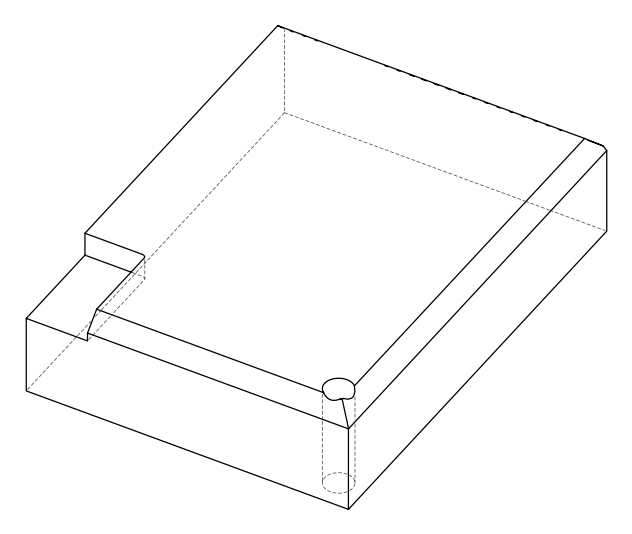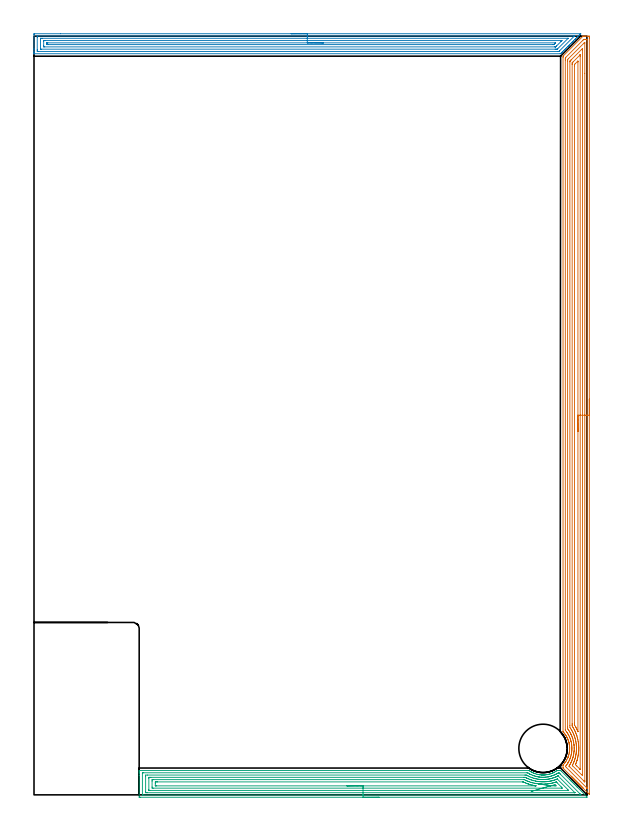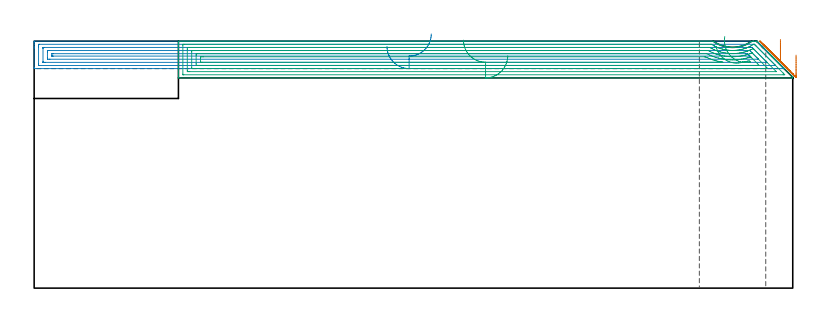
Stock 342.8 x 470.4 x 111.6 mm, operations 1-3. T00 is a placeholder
(PLAN: 5 operations, 2 tool changes, 118.3 min)
(1 AREA_MILL | FG_CHAMFER_SURFACE | UGT0205_001 | 22.17 min | 62477 mm3)
(2 AREA_MILL_1 | FG_CHAMFER_SURFACE_1 | UGT0205_001 | 13.53 min | 25416 mm3)
(3 AREA_MILL_2 | FG_CHAMFER_SURFACE_2 | UGT0205_001 | 13.38 min | 37809 mm3)
(4 MILL_CORNER_NOTCH_RECTANGULAR | CORNER_NOTCH_RECTANGULAR | NXT0201_008 | Follow Part, ap 1.5, ae 75% | 68.75 min | 179422 mm3)
(5 INDEXABLE_INSERT_DRILL_THROUGH_HOLE_FROM_SOLID | STEP1HOLE | NXT0302_031 | 0.46 min | 78684 mm3)
(TOOL UGT0205_001 | Chamfer Mill 20 x 3 x 45 deg. | D20 FL50 Z2)
(TOOL NXT0201_008 | ENDMILL 6mm [2P460-0600-NA 1630] | D6 FL26 Z6)
(TOOL NXT0302_031 | Index. Insert Drill 30mm [880-D3000L32-05] | D30 PA176 FL150 Z2)
(OP 1 AREA_MILL)
G17 G21 G94 G90
T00 M6
G54
G17 G0 G90 X344.3 Y245.35 S1061 M3
G43 Z121.6 H0
Z105.3
G94 G1 Y245.312 Z104.428 F250.
Y245.198 Z103.564
Y245.009 Z102.712
Y244.747 Z101.88
Y244.413 Z101.074
Y244.01 Z100.3
Y243.542 Z99.564
Y243.011 Z98.872
Y242.421 Z98.229
Y241.778 Z97.64
Y241.086 Z97.108
Y240.35 Z96.64
Y239.576 Z96.237
Y238.77 Z95.903
Y237.938 Z95.641
Y237.087 Z95.452
Y236.222 Z95.338
Y235.35 Z95.3
Y0.527
X344.295 Y0.319 Z95.303
X344.293 Y0.318 Z95.304
X344.279 Y0.319 Z95.317
X343.824 Y0.776 Z95.776
X343.72 Y0.879 Z95.877
X343.685 Y0.915 Z95.914
X340.752 Y3.847 Z98.846
X340.708 Y3.892 Z98.891
X340.499 Y4.101 Z99.1
X340.455 Y4.144 Z99.143
X340.41 Y4.189 Z99.189
X340.203 Y4.397 Z99.396
X340.158 Y4.441 Z99.439
X340.113 Y4.487 Z99.486
X339.907 Y4.693 Z99.692
X339.861 Y4.738 Z99.736
X339.815 Y4.785 Z99.784
X339.611 Y4.989 Z99.988
X339.564 Y5.035 Z100.033
X339.517 Y5.082 Z100.082
X339.315 Y5.285 Z100.284
X339.267 Y5.331 Z100.33
X339.219 Y5.38 Z100.379
X339.019 Y5.581 Z100.58
X338.97 Y5.628 Z100.627
X338.922 Y5.678 Z100.677
X338.722 Y5.877 Z100.876
X338.673 Y5.925 Z100.924
X338.624 Y5.975 Z100.975
X338.426 Y6.173 Z101.173
X338.377 Y6.222 Z101.22
X338.326 Y6.273 Z101.273
X338.13 Y6.469 Z101.469
X338.08 Y6.519 Z101.517
X338.029 Y6.571 Z101.57
X337.834 Y6.765 Z101.765
X337.783 Y6.816 Z101.814
X337.731 Y6.868 Z101.868
X337.538 Y7.061 Z102.061
X337.486 Y7.113 Z102.111
X337.433 Y7.166 Z102.166
X337.242 Y7.357 Z102.357
X337.189 Y7.409 Z102.408
X337.136 Y7.464 Z102.463
X336.946 Y7.653 Z102.653
X336.892 Y7.706 Z102.705
X336.838 Y7.762 Z102.761
X336.65 Y7.949 Z102.949
X336.595 Y8.003 Z103.001
X336.54 Y8.059 Z103.059
X336.354 Y8.245 Z103.245
X336.298 Y8.3 Z103.298
X336.243 Y8.357 Z103.356
X336.058 Y8.542 Z103.541
X336.002 Y8.597 Z103.595
X335.945 Y8.655 Z103.654
X335.762 Y8.838 Z103.837
X335.705 Y8.894 Z103.892
X335.647 Y8.952 Z103.952
X335.466 Y9.134 Z104.133
X335.408 Y9.191 Z104.189
X335.349 Y9.25 Z104.25
X335.17 Y9.43 Z104.429
X335.111 Y9.487 Z104.486
X335.052 Y9.548 Z104.547
X334.874 Y9.726 Z104.725
X334.814 Y9.784 Z104.783
X334.754 Y9.845 Z104.845
X334.578 Y10.022 Z105.021
X334.517 Y10.081 Z105.079
X334.456 Y10.143 Z105.143
X334.282 Y10.318 Z105.317
X334.22 Y10.378 Z105.376
X334.159 Y10.441 Z105.44
X333.986 Y10.614 Z105.613
X333.923 Y10.675 Z105.673
X333.861 Y10.739 Z105.738
X333.69 Y10.91 Z105.909
X333.627 Y10.972 Z105.97
X333.563 Y11.036 Z106.036
X333.393 Y11.206 Z106.206
X333.33 Y11.269 Z106.267
X333.266 Y11.334 Z106.333
X333.097 Y11.502 Z106.502
X333.033 Y11.566 Z106.564
X328.107 Y16.493 Z111.491
X328.006 Y16.597 Z111.591
X328. Y16.99 Z111.6
Y18.33
X328.003 Y18.49 Z111.589
X328.076 Y18.581 Z111.521
X328.38 Y18.919 Z111.219
X328.889 Y19.533 Z110.711
X328.994 Y19.669 Z110.605
X329.105 Y19.813 Z110.494
X329.422 Y20.257 Z110.178
X329.727 Y20.708 Z109.873
X329.776 Y20.785 Z109.824
X330.163 Y21.456 Z109.433
X330.249 Y21.602 Z109.349
X330.661 Y22.396 Z108.937
X330.701 Y22.479 Z108.898
X330.709 Y22.496 Z108.89
X330.839 Y22.795 Z108.759
X330.903 Y22.94 Z108.697
X330.955 Y23.073 Z108.643
X331.021 Y23.242 Z108.574
X331.08 Y23.391 Z108.515
X331.11 Y23.476 Z108.486
X331.183 Y23.688 Z108.409
X331.252 Y23.877 Z108.347
X331.342 Y24.135 Z108.256
X331.394 Y24.285 Z108.204
X331.486 Y24.581 Z108.113
X331.548 Y24.78 Z108.051
X331.648 Y25.179 Z107.95
X331.805 Y25.921 Z107.789
X331.839 Y26.074 Z107.757
X331.906 Y26.513 Z107.69
X331.951 Y26.814 Z107.642
X331.976 Y26.968 Z107.62
X332.018 Y27.413 Z107.577
X332.035 Y27.593 Z107.559
X332.043 Y27.689 Z107.548
X332.045 Y27.707 Z107.546
X332.06 Y27.862 Z107.533
X332.086 Y28.309 Z107.509
X332.093 Y28.784 Z107.5
X332.091 Y28.915 Z107.502
X332.089 Y29.204 Z107.508
X332.087 Y29.25 Z107.51
X332.073 Y29.493 Z107.519
X332.067 Y29.651 Z107.531
X332.066 Y29.658
X331.999 Y30.386 Z107.592
X331.986 Y30.545 Z107.608
X331.959 Y30.732 Z107.636
X331.878 Y31.28 Z107.714
X331.869 Y31.356 Z107.728
X331.857 Y31.44 Z107.741
X331.847 Y31.499 Z107.753
X331.773 Y31.887 Z107.826
X331.697 Y32.222 Z107.902
X331.671 Y32.334 Z107.927
X331.597 Y32.619 Z107.997
X331.576 Y32.71 Z108.023
X331.548 Y32.82 Z108.051
X331.474 Y33.066 Z108.118
X331.424 Y33.228 Z108.17
X331.374 Y33.374 Z108.221
X331.326 Y33.512 Z108.269
X331.249 Y33.741 Z108.351
X331.172 Y33.959 Z108.425
X331.116 Y34.123 Z108.482
X330.94 Y34.571 Z108.659
X330.903 Y34.658 Z108.697
X330.748 Y35.017 Z108.851
X330.662 Y35.204 Z108.937
X330.615 Y35.298 Z108.984
X330.486 Y35.559 Z109.113
X330.361 Y35.799 Z109.238
X330.302 Y35.911 Z109.296
X330.141 Y36.192 Z109.454
X330.064 Y36.33 Z109.533
X330.046 Y36.361 Z109.551
X329.78 Y36.806 Z109.816
X329.726 Y36.886 Z109.869
X329.593 Y37.085 Z110.002
X329.477 Y37.261 Z110.121
X329.415 Y37.35 Z110.184
X329.285 Y37.531 Z110.31
X329.167 Y37.7 Z110.429
X328.889 Y38.068 Z110.71
X328.676 Y38.334 Z110.924
X328.456 Y38.594 Z111.143
X328.119 Y38.973 Z111.481
X328.005 Y39.11 Z111.59
X328. Y39.317 Z111.6
Y457.282
X328.003 Y457.995 Z111.589
X328.127 Y458.127 Z111.472
X340.257 Y470.257 Z99.341
X340.304 Y470.306 Z99.291
X340.399 Y470.39 Z99.193
X340.49 Y470.399 Z99.102
X340.938 Y470.4 Z98.662
X341.27 Z98.33
X341.939 Z97.656
X343.164 Z96.433
X343.72 Y470.397 Z95.874
X344.291 Y470.393 Z95.305
X344.293 Y470.36 Z95.303
X344.299 Y469.786 Z95.301
X344.3 Y469.204 Z95.3
Y235.35
X342.886 Z96.714
Y4.374
X342.884 Y4.262 Z96.716
X342.882 Y4.188 Z96.718
X342.88 Y4.174 Z96.72
Z96.721
X342.868 Y4.183 Z96.732
X342.83 Y4.22 Z96.77
X330.06 Y16.99 Z109.54
X329.47 Y17.588 Z110.13
Y17.594
Y17.6
X329.697 Y17.883 Z109.903
X329.988 Y18.257 Z109.612
X330.361 Y18.758 Z109.239
X330.374 Y18.776 Z109.226
X330.725 Y19.304 Z108.875
X330.954 Y19.669 Z108.646
X331.023 Y19.784 Z108.577
X331.066 Y19.856 Z108.534
X331.252 Y20.18 Z108.348
X331.388 Y20.426 Z108.212
X331.461 Y20.562 Z108.139
X331.691 Y21.015 Z107.909
X331.912 Y21.456 Z107.688
X331.956 Y21.549 Z107.644
X331.985 Y21.613 Z107.615
X332.142 Y21.985 Z107.458
X332.286 Y22.349 Z107.314
X332.375 Y22.582 Z107.225
X332.606 Y23.242 Z106.994
X332.667 Y23.425 Z106.933
X332.711 Y23.565 Z106.889
X332.88 Y24.135 Z106.72
X333.033 Y24.747 Z106.567
X333.083 Y24.978 Z106.517
X333.093 Y25.028 Z106.507
X333.228 Y25.726 Z106.372
X333.259 Y25.921 Z106.341
X333.346 Y26.5 Z106.254
X333.383 Y26.814 Z106.217
X333.431 Y27.308 Z106.169
X333.467 Y27.707 Z106.133
X333.491 Y28.141 Z106.109
X333.502 Y28.6 Z106.098
X333.501 Y29.024 Z106.099
X333.487 Y29.493 Z106.113
X333.459 Y29.959 Z106.141
X333.421 Y30.386 Z106.179
X333.368 Y30.943 Z106.232
X333.32 Y31.28 Z106.28
X333.212 Y31.993 Z106.388
X333.178 Y32.173 Z106.422
X333.033 Y32.879 Z106.567
X332.982 Y33.091 Z106.618
X332.973 Y33.125 Z106.627
X332.843 Y33.6 Z106.757
X332.737 Y33.959 Z106.863
X332.592 Y34.4 Z107.008
X332.431 Y34.852 Z107.169
X332.142 Y35.62 Z107.458
X332.1 Y35.724 Z107.5
X332.091 Y35.745 Z107.509
X332.05 Y35.838 Z107.55
X331.671 Y36.638 Z107.929
X331.252 Y37.432 Z108.348
X331.197 Y37.531 Z108.403
X331.121 Y37.662 Z108.479
X330.785 Y38.202 Z108.815
X330.639 Y38.424 Z108.961
X330.361 Y38.827 Z109.239
X330.006 Y39.317 Z109.594
X329.47 Y40.008 Z110.13
X329.428 Y40.066 Z110.172
X329.42 Y40.155 Z110.18
X329.416 Y40.21 Z110.184
X329.415 Y40.266 Z110.185
X329.414 Y455.553 Z110.186
X329.418 Y456.389 Z110.182
X329.42 Y456.44 Z110.18
X329.47 Y457.009 Z110.13
X329.604 Y457.149 Z109.996
X329.733 Y457.282 Z109.867
X340.451 Y467.999 Z99.149
X340.754 Y468.295 Z98.846
X340.851 Y468.389 Z98.749
X341.048 Y468.393 Z98.552
X341.541 Y468.399 Z98.059
X341.939 Z97.661
X342.433 Y468.398 Z97.167
X342.83 Y468.39 Z96.77
X342.879 Y468.385 Z96.721
X342.886 Y467.999 Z96.714
Y235.35
X341.472 Z98.128
X341.471 Y8.952 Z98.129
X341.47 Y8.529 Z98.13
X341.466 Y8.059 Z98.134
X341.465 Y8.048 Z98.135
X341.445 Y8.059 Z98.155
X341.048 Y8.452 Z98.552
X340.798 Y8.701 Z98.802
X332.142 Y17.358 Z107.458
X331.881 Y17.623 Z107.719
X331.752 Y17.759 Z107.848
X331.696 Y17.819 Z107.904
X332.142 Y18.561 Z107.458
X332.222 Y18.697 Z107.378
X332.267 Y18.776 Z107.333
X332.54 Y19.271 Z107.06
X332.752 Y19.669 Z106.848
X332.847 Y19.856 Z106.753
X333.033 Y20.233 Z106.567
X333.181 Y20.562 Z106.419
X333.402 Y21.085 Z106.198
X333.549 Y21.456 Z106.051
X333.65 Y21.73 Z105.95
X333.872 Y22.349 Z105.728
X333.923 Y22.498 Z105.677
X334.098 Y23.066 Z105.502
X334.15 Y23.242 Z105.45
X334.235 Y23.554 Z105.365
X334.373 Y24.135 Z105.227
X334.451 Y24.498 Z105.149
X334.559 Y25.028 Z105.041
X334.6 Y25.242 Z105.
X334.709 Y25.921 Z104.891
X334.722 Y26.014 Z104.878
X334.814 Y26.78 Z104.786
X334.817 Y26.811 Z104.783
X334.885 Y27.636 Z104.715
X334.889 Y27.707 Z104.711
X334.917 Y28.497 Z104.683
X334.918 Y28.6 Z104.682
X334.909 Y29.398 Z104.691
X334.905 Y29.493 Z104.695
X334.856 Y30.344 Z104.744
X334.853 Y30.386 Z104.747
X334.814 Y30.819 Z104.786
X334.767 Y31.28 Z104.833
X334.76 Y31.333 Z104.84
X334.633 Y32.173 Z104.967
X334.597 Y32.39 Z105.003
X334.463 Y33.066 Z105.137
X334.368 Y33.513 Z105.232
X334.257 Y33.959 Z105.343
X334.047 Y34.728 Z105.553
X334.008 Y34.852 Z105.592
X333.923 Y35.106 Z105.677
X333.697 Y35.745 Z105.903
X333.565 Y36.104 Z106.035
X333.354 Y36.638 Z106.246
X333.033 Y37.362 Z106.567
X332.955 Y37.531 Z106.645
X332.885 Y37.679 Z106.715
X332.487 Y38.424 Z107.113
X332.142 Y39.038 Z107.458
X331.975 Y39.317 Z107.625
X331.694 Y39.767 Z107.906
X331.388 Y40.21 Z108.212
X331.252 Y40.403 Z108.348
X330.958 Y40.808 Z108.642
X330.842 Y40.969 Z108.758
X330.836 Y41.103 Z108.764
X330.831 Y41.525 Z108.769
X330.829 Y41.997 Z108.771
Y42.421
Y455.027
X330.831 Y455.496 Z108.769
X330.834 Y455.915 Z108.766
X331.289 Y456.389 Z108.311
X341.114 Y466.213 Z98.486
X341.257 Y466.348 Z98.343
X341.289 Y466.377 Z98.311
X341.377 Y466.39 Z98.223
X341.46 Z98.14
X341.465 Y466.307 Z98.135
X341.469 Y466.213 Z98.131
X341.471 Y466.052 Z98.129
X341.472 Y447.354 Z98.128
Y235.35
X340.057 Z99.543
X340.056 Y12.186 Z99.544
X340.054 Y12.016 Z99.546
X340.051 Y11.933 Z99.549
X340.05 Y11.911 Z99.55
X340.022 Y11.938 Z99.578
X339.425 Y12.525 Z100.175
X333.995 Y17.955 Z105.605
X333.923 Y18.028 Z105.677
X333.784 Y18.176 Z105.816
X333.76 Y18.21 Z105.84
X333.778 Y18.251 Z105.822
X333.798 Y18.295 Z105.802
X333.82 Y18.34 Z105.78
X333.923 Y18.543 Z105.677
X334.038 Y18.776 Z105.562
X334.289 Y19.303 Z105.311
X334.452 Y19.669 Z105.148
X334.56 Y19.924 Z105.04
X334.814 Y20.541 Z104.786
X334.82 Y20.557 Z104.78
X335.052 Y21.217 Z104.548
X335.133 Y21.456 Z104.467
X335.273 Y21.888 Z104.327
X335.416 Y22.349 Z104.184
X335.481 Y22.573 Z104.119
X335.659 Y23.242 Z103.941
X335.668 Y23.279 Z103.932
X335.705 Y23.433 Z103.895
X335.828 Y24.011 Z103.772
X335.853 Y24.135 Z103.747
X335.972 Y24.759 Z103.628
X336.015 Y25.028 Z103.585
X336.092 Y25.533 Z103.508
X336.141 Y25.921 Z103.459
X336.188 Y26.329 Z103.412
X336.236 Y26.814 Z103.364
X336.264 Y27.147 Z103.336
X336.301 Y27.707 Z103.299
X336.313 Y27.99 Z103.287
X336.33 Y28.6 Z103.27
X336.329 Y28.868 Z103.271
X336.318 Y29.493 Z103.282
X336.305 Y29.784 Z103.295
X336.268 Y30.386 Z103.332
X336.241 Y30.741 Z103.359
X336.19 Y31.28 Z103.41
X336.14 Y31.736 Z103.46
X336.077 Y32.173 Z103.523
X335.983 Y32.786 Z103.617
X335.932 Y33.066 Z103.668
X335.77 Y33.893 Z103.83
X335.756 Y33.959 Z103.844
X335.705 Y34.187 Z103.895
X335.53 Y34.852 Z104.07
X335.465 Y35.092 Z104.135
X335.269 Y35.745 Z104.331
X335.049 Y36.402 Z104.551
X334.964 Y36.638 Z104.636
X334.814 Y37.043 Z104.786
X334.62 Y37.531 Z104.98
X334.484 Y37.862 Z105.116
X334.225 Y38.424 Z105.375
X333.923 Y39.05 Z105.677
X333.787 Y39.317 Z105.813
X333.635 Y39.607 Z105.965
X333.289 Y40.21 Z106.311
X333.033 Y40.641 Z106.567
X332.745 Y41.103 Z106.855
X332.25 Y41.889 Z107.35
X332.243 Y42.89 Z107.357
Y454.502
X332.245 Y454.603 Z107.355
X332.25 Y454.801 Z107.35
X332.254 Y454.893 Z107.346
X332.316 Y454.958 Z107.284
X332.495 Y455.143 Z107.105
X332.845 Y455.496 Z106.755
X332.939 Y455.59 Z106.661
X339.629 Y462.278 Z99.971
X339.995 Y462.641 Z99.605
X340.009 Y462.649 Z99.591
X340.05 Y462.641 Z99.55
X340.057 Y461.748 Z99.543
Y235.35
X338.643 Z100.957
Y15.83
X338.642 Y15.792 Z100.958
X338.64 Y15.77 Z100.96
X338.603 Y15.802 Z100.997
X338.452 Y15.947 Z101.148
X338.377 Y16.022 Z101.223
X336.515 Y17.883 Z103.085
X335.705 Y18.701 Z103.895
X335.704 Y18.706 Z103.896
X335.705 Y18.715 Z103.895
X335.729 Y18.776 Z103.871
X335.975 Y19.398 Z103.625
X336.08 Y19.669 Z103.52
X336.218 Y20.048 Z103.382
X336.401 Y20.562 Z103.199
X336.45 Y20.708 Z103.15
X336.595 Y21.15 Z103.005
X336.667 Y21.384 Z102.933
X336.688 Y21.456 Z102.912
X336.86 Y22.083 Z102.74
X336.929 Y22.349 Z102.671
X337.039 Y22.797 Z102.561
X337.138 Y23.242 Z102.462
X337.199 Y23.529 Z102.401
X337.321 Y24.135 Z102.279
X337.346 Y24.275 Z102.254
X337.469 Y25.028 Z102.131
X337.471 Y25.043 Z102.129
X337.486 Y25.143 Z102.114
X337.57 Y25.837 Z102.03
X337.579 Y25.921 Z102.021
X337.649 Y26.65 Z101.951
X337.662 Y26.814 Z101.938
X337.708 Y27.485 Z101.892
X337.718 Y27.707 Z101.882
X337.739 Y28.346 Z101.861
X337.744 Y28.6 Z101.856
X337.738 Y29.24 Z101.862
X337.732 Y29.493 Z101.868
X337.703 Y30.169 Z101.897
X337.689 Y30.386 Z101.911
X337.634 Y31.131 Z101.966
X337.62 Y31.28 Z101.98
X337.533 Y32.126 Z102.067
X337.526 Y32.173 Z102.074
X337.486 Y32.45 Z102.114
X337.392 Y33.066 Z102.208
X337.374 Y33.178 Z102.226
X337.224 Y33.959 Z102.376
X337.158 Y34.288 Z102.442
X337.033 Y34.852 Z102.567
X336.88 Y35.459 Z102.72
X336.801 Y35.745 Z102.799
X336.595 Y36.463 Z103.005
X336.54 Y36.638 Z103.06
X336.513 Y36.721 Z103.087
X336.227 Y37.531 Z103.373
X336.011 Y38.117 Z103.589
X335.888 Y38.424 Z103.712
X335.705 Y38.868 Z103.895
X335.503 Y39.317 Z104.097
X335.331 Y39.692 Z104.269
X335.072 Y40.21 Z104.528
X334.814 Y40.707 Z104.786
X334.597 Y41.103 Z105.003
X334.316 Y41.603 Z105.284
X334.077 Y41.997 Z105.523
X333.923 Y42.246 Z105.677
X333.68 Y42.643 Z105.92
X333.664 Y42.89 Z105.936
X333.661 Y43.153 Z105.939
X333.658 Y43.783 Z105.942
X333.657 Y44.05 Z105.943
Y452.817
X333.658 Y453.083 Z105.942
X333.662 Y453.71 Z105.938
X333.664 Y453.839 Z105.936
X333.722 Y453.912 Z105.878
X333.923 Y454.121 Z105.677
X334.163 Y454.363 Z105.437
X334.401 Y454.603 Z105.199
X338.176 Y458.377 Z101.424
X338.377 Y458.574 Z101.223
X338.628 Y458.817 Z100.972
X338.639 Y458.816 Z100.961
X338.64 Y458.815 Z100.96
X338.642 Y458.802 Z100.958
X338.643 Y458.176 Z100.957
Y457.908
Y235.35
X337.229 Z102.371
Y39.317
X337.228 Y39.214 Z102.372
X337.226 Y39.171 Z102.374
X337.225 Y39.163 Z102.375
X337.208 Y39.199 Z102.392
X337.179 Y39.271 Z102.421
X336.93 Y39.875 Z102.67
X336.779 Y40.21 Z102.821
X336.595 Y40.61 Z103.005
X336.357 Y41.103 Z103.244
X336.122 Y41.578 Z103.478
X335.898 Y41.997 Z103.702
X335.705 Y42.348 Z103.895
X335.154 Y43.313 Z104.446
X335.078 Y43.449 Z104.522
X335.075 Y43.521 Z104.525
X335.073 Y43.783 Z104.527
X335.071 Y44.418 Z104.529
Y44.676
X335.072 Y451.924 Z104.528
X335.075 Y452.555 Z104.525
X335.078 Y452.817 Z104.522
X335.388 Y453.134 Z104.212
X335.705 Y453.456 Z103.895
X336.852 Y454.603 Z102.748
X336.979 Y454.726 Z102.621
X337.175 Y454.915 Z102.425
X337.222 Y454.94 Z102.378
X337.225 Y454.865 Z102.375
X337.228 Y454.603 Z102.372
X337.229 Y454.411 Z102.371
Y235.35
Y234.479 Z102.409
Y233.614 Z102.523
Y232.762 Z102.712
Y231.93 Z102.974
Y231.124 Z103.308
Y230.35 Z103.711
Y229.614 Z104.18
Y228.922 Z104.711
Y228.279 Z105.3
Y227.69 Z105.943
Y227.159 Z106.635
Y226.69 Z107.371
Y226.287 Z108.145
Y225.953 Z108.951
Y225.691 Z109.783
Y225.502 Z110.635
Y225.388 Z111.5
Y225.35 Z112.371
G0 Z121.6
M5
M2
(OP 2 AREA_MILL_1)
G17 G21 G94 G90
T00 M6
G54
G17 G0 G90 X159.45 Y471.9 S1061 M3
G43 Z121.6 H0
Z109.2
G94 G1 X159.488 Z108.328 F250.
X159.602 Z107.464
X159.791 Z106.612
X160.053 Z105.78
X160.387 Z104.974
X160.79 Z104.2
X161.258 Z103.464
X161.79 Z102.772
X162.379 Z102.129
X163.022 Z101.54
X163.714 Z101.009
X164.45 Z100.54
X165.224 Z100.137
X166.03 Z99.803
X166.862 Z99.541
X167.713 Z99.352
X168.578 Z99.238
X169.45 Z99.2
X338.881
X338.893 Y471.898 Z99.201
X338.881 Y471.881 Z99.219
X338.878 Y471.878 Z99.222
X338.437 Y471.435 Z99.661
X337.965 Y470.965 Z100.135
X337.555 Y470.553 Z100.544
X337.049 Y470.048 Z101.051
X336.672 Y469.671 Z101.427
X336.496 Y469.496 Z101.604
X336.319 Y469.319 Z101.781
X335.79 Y468.788 Z102.309
X335.603 Y468.603 Z102.497
X335.468 Y468.468 Z102.632
X335.348 Y468.347 Z102.75
X335.305 Y468.304 Z102.794
X334.617 Y467.617 Z103.483
X334.466 Y467.465 Z103.632
X334.412 Y467.411 Z103.687
X333.765 Y466.765 Z104.335
X333.584 Y466.582 Z104.514
X332.914 Y465.914 Z105.186
X332.702 Y465.7 Z105.396
X332.063 Y465.063 Z106.037
X332.03 Y465.029 Z106.07
X331.819 Y464.818 Z106.279
X331.212 Y464.212 Z106.888
X331.136 Y464.136 Z106.963
X330.937 Y463.935 Z107.161
X330.361 Y463.361 Z107.739
X330.243 Y463.242 Z107.856
X330.055 Y463.053 Z108.043
X329.51 Y462.51 Z108.59
X329.172 Y462.17 Z108.926
X328.658 Y461.658 Z109.442
X328.29 Y461.288 Z109.808
X327.807 Y460.807 Z110.293
X327.563 Y460.562 Z110.536
X327.408 Y460.406 Z110.689
X327.254 Y460.253 Z110.845
X327.116 Y460.115 Z110.982
X326.967 Y459.964 Z111.131
X326.818 Y459.817 Z111.28
X326.67 Y459.669 Z111.429
X326.511 Y459.515 Z111.581
X326.496 Y459.505 Z111.59
X326.225 Y459.5 Z111.6
X0.171
X0.007 Y459.502 Z111.588
X0. Y459.509 Z111.582
Y459.855 Z111.245
Y460.173 Z110.927
Y460.847 Z110.248
Y462.066 Z109.031
Y462.612 Z108.483
Y471.435 Z99.662
X0.003 Y471.711 Z99.387
X0.01 Y471.892 Z99.206
X0.193 Y471.899 Z99.199
X16.445 Y471.9 Z99.2
X169.45
Y470.486 Z100.614
X334.709 Y470.485 Z100.615
X334.779
X334.994 Y470.479 Z100.621
X335.016 Y470.475 Z100.625
X335.009 Y470.465 Z100.635
X334.997 Y470.45 Z100.65
X334.907 Y470.358 Z100.742
X334.804 Y470.253 Z100.847
X325.777 Y461.227 Z109.873
X325.582 Y461.039 Z110.061
X325.479 Y460.94 Z110.16
X325.446 Y460.921 Z110.179
X325.398 Y460.919 Z110.181
X325.296 Y460.917 Z110.183
X324.883 Y460.914 Z110.186
X324.815
X2.404 Y460.915 Z110.185
X2.334
X2.027 Y460.921 Z110.179
X2.01 Y461.021 Z110.079
X2.003 Y461.243 Z109.858
X2.001 Y461.729 Z109.371
X2. Y462.128 Z108.972
Y469.671 Z101.429
X2.002 Y470.068 Z101.032
X2.01 Y470.468 Z100.632
X2.013 Y470.48 Z100.62
X2.019 Y470.482 Z100.618
X2.043 Y470.484 Z100.616
X2.094 Y470.485 Z100.615
X2.198 Y470.486 Z100.614
X169.45
Y469.072 Z102.028
X330.85 Y469.071 Z102.029
X330.955 Y469.069 Z102.031
X331.136 Y469.064 Z102.036
X331.152 Y469.061 Z102.039
X331.146 Y469.051 Z102.049
X331.136 Y469.037 Z102.063
X324.711 Y462.612 Z108.488
X324.467 Y462.376 Z108.724
X324.431 Y462.342 Z108.758
X324.371 Y462.335 Z108.765
X324.273 Y462.332 Z108.768
X323.99 Y462.33 Z108.77
X323.383 Y462.329 Z108.771
X323.097 Y462.328 Z108.772
X4.477 Y462.329 Z108.771
X4.19 Y462.33 Z108.77
X4.095 Y462.332 Z108.768
X4.022 Y462.335 Z108.765
X4.01 Y462.341 Z108.759
X4.006 Y462.37 Z108.73
X4.003 Y462.424 Z108.676
X4.001 Y462.612 Z108.488
X4. Y462.8 Z108.3
X4.001 Y468.788 Z102.312
X4.003 Y468.973 Z102.127
X4.01 Y469.038 Z102.062
X4.019 Y469.065 Z102.035
X4.048 Y469.066 Z102.034
X4.19 Y469.069 Z102.031
X4.797 Y469.071 Z102.029
X5.084 Y469.072 Z102.028
X169.45
Y467.657 Z103.443
X326.922
X327.171 Y467.655 Z103.445
X327.242 Y467.653 Z103.447
X327.289 Y467.65 Z103.45
X327.264 Y467.621 Z103.479
X327.182 Y467.533 Z103.567
X327.116 Y467.465 Z103.635
X326.675 Y467.024 Z104.076
X323.99 Y464.338 Z106.762
X323.562 Y463.917 Z107.183
X323.403 Y463.763 Z107.337
X323.374 Y463.749 Z107.351
X323.337 Y463.746 Z107.354
X323.257 Y463.744 Z107.356
X323.097 Y463.743 Z107.357
X322.845
X6.618
X6.126 Y463.748 Z107.352
X6.015 Y463.75 Z107.35
X6.009 Y463.943 Z107.157
X6. Y464.354 Z106.746
Y467.024 Z104.076
X6.01 Y467.453 Z103.647
X6.024 Y467.65 Z103.45
X6.232 Y467.654 Z103.446
X6.87 Y467.657 Z103.443
X7.122
X169.45
Y466.243 Z104.857
X323.097 Y466.242 Z104.858
X323.2 Y466.241 Z104.859
X323.404 Y466.236 Z104.864
X323.423 Y466.231 Z104.869
X323.411 Y466.216 Z104.884
X323.382 Y466.183 Z104.917
X323.343 Y466.141 Z104.959
X323.221 Y466.019 Z105.081
X323.097 Y465.895 Z105.205
X322.776 Y465.576 Z105.524
X322.454 Y465.259 Z105.841
X322.369 Y465.179 Z105.921
X322.337 Y465.164 Z105.936
X322.303 Y465.161 Z105.939
X322.203 Y465.159 Z105.941
X321.413 Y465.157 Z105.943
X8.657
X8.554 Y465.158 Z105.942
X8.348 Y465.163 Z105.937
X8.01 Y465.173 Z105.927
X8.008 Y465.259 Z105.841
X8.001 Y465.906 Z105.194
X8.004 Y466.141 Z104.959
X8.007 Y466.221 Z104.879
X8.009 Y466.236 Z104.864
X8.107 Y466.239 Z104.861
X8.244 Y466.241 Z104.859
X8.45 Y466.243 Z104.857
X8.554
X169.45
X170.322 Z104.895
X171.186 Z105.009
X172.038 Z105.198
X172.87 Z105.46
X173.676 Z105.794
X174.45 Z106.197
X175.186 Z106.665
X175.878 Z107.196
X176.521 Z107.786
X177.11 Z108.429
X177.641 Z109.121
X178.11 Z109.857
X178.513 Z110.631
X178.847 Z111.437
X179.109 Z112.269
X179.298 Z113.12
X179.412 Z113.985
X179.45 Z114.857
G0 Z121.6
M5
M2
(OP 3 AREA_MILL_2)
G17 G21 G94 G90
T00 M6
G54
G17 G0 G90 X214. Y-1.5 S1061 M3
G43 Z121.6 H0
Z105.
G94 G1 X213.962 Z104.128 F250.
X213.848 Z103.264
X213.659 Z102.412
X213.397 Z101.58
X213.063 Z100.774
X212.66 Z100.
X212.192 Z99.264
X211.66 Z98.572
X211.071 Z97.929
X210.428 Z97.34
X209.736 Z96.809
X209. Z96.34
X208.226 Z95.937
X207.42 Z95.603
X206.588 Z95.341
X205.736 Z95.152
X204.872 Z95.038
X204. Z95.
X65.831
X65.34 Y-1.495 Z95.003
X65.21 Y-1.492 Z95.006
X65.2 Y-1.358 Z95.139
Y12.067 Z108.561
Y13.461 Z109.957
Y13.822 Z110.317
Y14.545 Z111.045
Y14.771 Z111.27
X65.203 Y14.938 Z111.43
X65.21 Y15.097 Z111.589
X65.384 Y15.1 Z111.6
X306.844
X306.87 Y15.094 Z111.593
X306.889 Y15.089 Z111.587
X307.012 Y15.005 Z111.504
X307.223 Y14.86 Z111.359
X307.667 Y14.576 Z111.074
X308.116 Y14.303 Z110.803
X308.474 Y14.104 Z110.602
X308.633 Y14.022 Z110.519
X308.741 Y13.965 Z110.463
X308.917 Y13.875 Z110.375
X309.01 Y13.829 Z110.328
X309.215 Y13.734 Z110.233
X309.455 Y13.624 Z110.12
X309.904 Y13.43 Z109.929
X309.974 Y13.403 Z109.9
X310.254 Y13.292 Z109.792
X310.46 Y13.211 Z109.71
X310.797 Y13.097 Z109.596
X311.691 Y12.83 Z109.328
X312.21 Y12.707 Z109.203
X312.427 Y12.654 Z109.153
X312.585 Y12.617 Z109.114
X312.657 Y12.606 Z109.1
X313.301 Y12.494 Z108.99
X313.478 Y12.464 Z108.958
X313.551 Y12.456 Z108.948
X314.274 Y12.373 Z108.868
X314.372 Y12.362 Z108.856
X314.446 Y12.356 Z108.849
X314.731 Y12.332 Z108.83
X314.905 Y12.318 Z108.817
X315.266 Y12.31 Z108.806
X315.516 Y12.309 Z108.803
X315.658 Y12.308
X315.702
X315.76 Z108.805
X315.88 Z108.804
X316.234 Y12.32 Z108.81
X316.295 Y12.321 Z108.813
X316.635 Y12.349 Z108.84
X317.053 Y12.384 Z108.874
X317.128 Y12.394 Z108.883
X317.947 Y12.493 Z108.992
X318.394 Y12.568 Z109.068
X318.784 Y12.652 Z109.15
X318.841 Y12.664 Z109.161
X318.917 Y12.684 Z109.179
X319.333 Y12.788 Z109.287
X319.364 Y12.796 Z109.295
X319.734 Y12.891 Z109.388
X320.182 Y13.022 Z109.522
X320.628 Y13.17 Z109.668
X320.706 Y13.198 Z109.697
X320.742 Y13.211 Z109.71
X321.522 Y13.527 Z110.025
X321.6 Y13.563 Z110.059
X321.755 Y13.631 Z110.129
X321.97 Y13.728 Z110.225
X322.415 Y13.943 Z110.442
X322.724 Y14.103 Z110.603
X323.309 Y14.44 Z110.938
X323.389 Y14.49 Z110.987
X323.746 Y14.713 Z111.211
X324.283 Y15.067 Z111.567
X324.324 Y15.093 Z111.593
X325.177 Y15.1 Z111.6
X326.071
X326.494 Y15.102 Z111.583
X326.848 Y14.753 Z111.252
X332.168 Y9.433 Z105.93
X332.535 Y9.064 Z105.564
X332.682 Y8.917 Z105.417
X332.928 Y8.672 Z105.17
X333.045 Y8.556 Z105.052
X333.612 Y7.988 Z104.487
X333.822 Y7.778 Z104.276
X333.923 Y7.678 Z104.174
X334.36 Y7.239 Z103.738
X334.801 Y6.8 Z103.296
X335.029 Y6.57 Z103.07
X335.678 Y5.922 Z102.419
X335.86 Y5.738 Z102.238
X335.909 Y5.69 Z102.19
X336.555 Y5.044 Z101.541
X336.692 Y4.907 Z101.407
X342.616 Y-1.018 Z95.48
X342.67 Y-1.077 Z95.421
X342.689 Y-1.1 Z95.398
X342.787 Y-1.24 Z95.257
X342.799 Y-1.459 Z95.04
X342.797 Y-1.493 Z95.007
X342.616 Y-1.5 Z95.
X204.
Y-0.086 Z96.414
X67.62 Y-0.085 Z96.415
X67.48
X67.257 Y-0.08 Z96.42
X67.21 Y-0.079 Z96.421
X67.205 Y-0.046 Z96.454
X67.203 Y-0.011 Z96.489
X67.2 Y0.19 Z96.69
Y13.356 Z109.856
X67.202 Y13.494 Z109.994
X67.206 Y13.604 Z110.104
X67.21 Y13.672 Z110.172
X67.244 Y13.679 Z110.179
X67.62 Y13.684 Z110.184
X67.76 Y13.685 Z110.185
X305.642
X306.019 Y13.68 Z110.18
X306.063 Y13.679 Z110.179
X306.12 Y13.648 Z110.148
X306.232 Y13.584 Z110.084
X307.249 Y12.986 Z109.486
X307.297 Y12.96 Z109.46
X307.327 Y12.944 Z109.444
X307.897 Y12.662 Z109.162
X308.185 Y12.528 Z109.028
X308.96 Y12.184 Z108.684
X309.08 Y12.136 Z108.636
X309.261 Y12.067 Z108.567
X309.974 Y11.815 Z108.315
X310.351 Y11.697 Z108.197
X310.868 Y11.544 Z108.044
X311.027 Y11.5 Z108.
X311.152 Y11.467 Z107.967
X311.763 Y11.321 Z107.821
X311.823 Y11.308 Z107.808
X312.42 Y11.189 Z107.689
X312.657 Y11.148 Z107.648
X312.707 Y11.139 Z107.639
X313.17 Y11.071 Z107.571
X313.551 Y11.024 Z107.524
X313.742 Y11.002 Z107.502
X314.446 Y10.938 Z107.438
X314.723 Y10.916 Z107.416
X315.34 Y10.9 Z107.4
X315.636 Y10.898 Z107.398
X316.234 Y10.907 Z107.407
X316.51 Y10.918 Z107.418
X317.128 Y10.967 Z107.467
X317.335 Y10.986 Z107.486
X318.023 Y11.068 Z107.568
X318.131 Y11.083 Z107.583
X318.837 Y11.189 Z107.689
X318.905 Y11.201 Z107.701
X318.917 Y11.204 Z107.704
X319.633 Y11.364 Z107.864
X319.713 Y11.383 Z107.883
X319.811 Y11.408 Z107.908
X320.34 Y11.548 Z108.048
X320.706 Y11.651 Z108.151
X321.03 Y11.749 Z108.249
X321.6 Y11.938 Z108.438
X321.696 Y11.973 Z108.473
X321.939 Y12.067 Z108.567
X322.399 Y12.254 Z108.754
X322.494 Y12.294 Z108.794
X322.948 Y12.499 Z108.999
X323.389 Y12.704 Z109.204
X323.551 Y12.785 Z109.285
X323.862 Y12.944 Z109.444
X324.131 Y13.093 Z109.593
X324.283 Y13.179 Z109.679
X325.009 Y13.611 Z110.111
X325.091 Y13.657 Z110.157
X325.133 Y13.679 Z110.179
X325.177 Y13.681 Z110.181
X325.319 Y13.683 Z110.183
X325.41 Y13.681 Z110.181
X325.452 Y13.679 Z110.179
X325.628 Y13.511 Z110.011
X325.93 Y13.218 Z109.718
X326.071 Y13.079 Z109.579
X326.206 Y12.944 Z109.444
X338.492 Y0.656 Z97.156
X338.592 Y0.555 Z97.055
X339.2 Y-0.079 Z96.421
X338.592 Y-0.084 Z96.416
X338.452 Y-0.085 Z96.415
X204. Y-0.086 Z96.414
Y1.329 Z97.829
X70.303
X69.616 Y1.33 Z97.83
X69.408 Y1.332 Z97.832
X69.21 Y1.336 Z97.836
X69.205 Y1.533 Z98.033
X69.201 Y1.737 Z98.237
X69.2 Y11.393 Z107.893
X69.205 Y12.067 Z108.567
X69.207 Y12.264 Z108.764
X70.303 Y12.271 Z108.771
X304.4
X304.608 Y12.27 Z108.77
X305.301 Y12.264 Z108.764
X305.503 Y12.162 Z108.662
X305.681 Y12.067 Z108.567
X306.14 Y11.815 Z108.315
X306.397 Y11.683 Z108.183
X307.18 Y11.298 Z107.798
X307.291 Y11.249 Z107.749
X307.431 Y11.189 Z107.689
X308.185 Y10.877 Z107.377
X308.702 Y10.682 Z107.182
X309.08 Y10.55 Z107.05
X309.843 Y10.311 Z106.811
X309.974 Y10.272 Z106.772
X310.03 Y10.256 Z106.756
X310.868 Y10.048 Z106.548
X311.223 Y9.963 Z106.463
X311.763 Y9.857 Z106.357
X312.33 Y9.755 Z106.255
X312.657 Y9.703 Z106.203
X313.369 Y9.612 Z106.112
X313.551 Y9.593 Z106.093
X314.359 Y9.518 Z106.018
X314.446 Y9.513 Z106.013
X315.291 Y9.481 Z105.981
X315.34
X316.18 Y9.486 Z105.986
X316.234 Y9.488 Z105.988
X316.646 Y9.507 Z106.007
X317.028 Y9.532 Z106.032
X317.128 Y9.541 Z106.041
X317.841 Y9.612 Z106.112
X318.023 Y9.633 Z106.133
X318.629 Y9.716 Z106.216
X318.917 Y9.759 Z106.259
X319.4 Y9.837 Z106.337
X319.811 Y9.925 Z106.425
X320.131 Y9.997 Z106.497
X320.706 Y10.134 Z106.634
X320.849 Y10.17 Z106.67
X321.377 Y10.311 Z106.811
X321.549 Y10.362 Z106.862
X321.6 Y10.377 Z106.877
X322.218 Y10.582 Z107.082
X322.494 Y10.675 Z107.175
X322.869 Y10.821 Z107.321
X323.389 Y11.025 Z107.525
X323.506 Y11.074 Z107.574
X323.772 Y11.189 Z107.689
X324.121 Y11.348 Z107.848
X324.283 Y11.424 Z107.924
X324.722 Y11.636 Z108.136
X324.905 Y11.724 Z108.224
X324.934 Y11.736 Z108.236
X324.944 Y11.739 Z108.239
X324.963 Y11.726 Z108.226
X325.059 Y11.636 Z108.136
X325.177 Y11.523 Z108.023
X335.165 Y1.533 Z98.033
X335.308 Y1.386 Z97.886
X335.345 Y1.344 Z97.844
X335.351 Y1.333 Z97.833
X335.347
X335.293 Y1.33 Z97.83
X335.223 Y1.329 Z97.829
X335.014
X204.
Y2.743 Z99.243
X71.753
X71.351 Y2.745 Z99.245
X71.279 Y2.747 Z99.247
X71.21 Y2.75 Z99.25
X71.207 Y2.852 Z99.352
X71.2 Y3.286 Z99.786
Y10.308 Z106.808
X71.208 Y10.748 Z107.248
X71.211 Y10.85 Z107.35
X71.35 Y10.853 Z107.353
X71.536 Y10.856 Z107.356
X72.091 Y10.857 Z107.357
X72.429
X303.714 Y10.856 Z107.356
X304.054 Y10.855 Z107.355
X304.608 Y10.85 Z107.35
X305.334 Y10.477 Z106.977
X305.503 Y10.395 Z106.895
X305.679 Y10.311 Z106.811
X306.397 Y9.985 Z106.485
X306.99 Y9.729 Z106.229
X307.291 Y9.611 Z106.111
X307.76 Y9.433 Z105.933
X308.185 Y9.285 Z105.785
X308.414 Y9.209 Z105.709
X309.08 Y9.011 Z105.511
X309.68 Y8.844 Z105.344
X309.974 Y8.771 Z105.271
X310.866 Y8.558 Z105.058
X310.879 Y8.556 Z105.056
X311.763 Y8.396 Z104.896
X311.959 Y8.363 Z104.863
X312.657 Y8.268 Z104.768
X312.994 Y8.225 Z104.725
X313.551 Y8.169 Z104.669
X313.985 Y8.13 Z104.63
X314.446 Y8.099 Z104.599
X314.928 Y8.082 Z104.582
X315.34 Y8.072 Z104.572
X315.832 Y8.073 Z104.573
X316.234 Y8.078 Z104.578
X316.705 Y8.093 Z104.593
X317.128 Y8.122 Z104.622
X317.536 Y8.156 Z104.656
X318.023 Y8.203 Z104.703
X318.345 Y8.24 Z104.74
X318.917 Y8.313 Z104.813
X319.133 Y8.344 Z104.844
X319.811 Y8.45 Z104.95
X319.902 Y8.466 Z104.966
X320.343 Y8.556 Z105.056
X320.639 Y8.621 Z105.121
X320.706 Y8.637 Z105.137
X321.353 Y8.798 Z105.298
X321.6 Y8.862 Z105.362
X322.055 Y8.987 Z105.487
X322.494 Y9.117 Z105.617
X322.739 Y9.193 Z105.693
X323.389 Y9.404 Z105.904
X323.411 Y9.411 Z105.911
X323.47 Y9.433 Z105.933
X324.05 Y9.662 Z106.162
X324.283 Y9.753 Z106.253
X324.413 Y9.801 Z106.301
X324.433 Y9.807 Z106.307
X324.447 Y9.796 Z106.296
X324.483 Y9.764 Z106.264
X324.552 Y9.698 Z106.198
X330.961 Y3.289 Z99.789
X331.437 Y2.81 Z99.31
X331.488 Y2.751 Z99.251
Y2.749 Z99.249
X331.479 Y2.747 Z99.247
X331.437 Y2.745 Z99.245
X331.099 Y2.743 Z99.243
X204.
Y4.157 Z100.657
X73.89
X73.21 Y4.167 Z100.667
X73.201 Y4.833 Z101.333
Y8.556 Z105.056
X73.204 Y9.219 Z105.719
X73.21 Y9.433 Z105.933
X73.87 Y9.443 Z105.943
X303.714
X303.947 Y9.433 Z105.933
X304.608 Y9.12 Z105.62
X305.219 Y8.834 Z105.334
X305.503 Y8.711 Z105.211
X305.869 Y8.556 Z105.056
X306.397 Y8.346 Z104.846
X306.746 Y8.212 Z104.712
X307.291 Y8.021 Z104.521
X308.099 Y7.763 Z104.263
X308.185 Y7.737 Z104.237
X308.387 Y7.678 Z104.178
X309.08 Y7.494 Z103.994
X309.333 Y7.429 Z103.929
X309.974 Y7.284 Z103.784
X310.49 Y7.172 Z103.672
X310.868 Y7.101 Z103.601
X311.586 Y6.973 Z103.473
X311.763 Y6.947 Z103.447
X312.627 Y6.829 Z103.329
X312.657 Y6.826 Z103.326
X312.901 Y6.8 Z103.3
X313.551 Y6.738 Z103.238
X313.62 Y6.733 Z103.233
X314.446 Y6.681 Z103.181
X314.573 Y6.675 Z103.175
X315.34 Y6.656 Z103.156
X315.488 Y6.654 Z103.154
X316.234 Y6.661 Z103.161
X316.373 Y6.664 Z103.164
X317.128 Y6.698 Z103.198
X317.226 Y6.704 Z103.204
X318.023 Y6.77 Z103.27
X318.051 Y6.772 Z103.272
X318.338 Y6.8 Z103.3
X318.853 Y6.862 Z103.362
X318.917 Y6.871 Z103.371
X319.635 Y6.973 Z103.473
X319.811 Y7.001 Z103.501
X320.401 Y7.099 Z103.599
X320.706 Y7.162 Z103.662
X321.136 Y7.255 Z103.755
X321.6 Y7.362 Z103.862
X321.858 Y7.424 Z103.924
X322.494 Y7.585 Z104.085
X322.568 Y7.605 Z104.105
X322.833 Y7.678 Z104.178
X323.258 Y7.805 Z104.305
X323.389 Y7.845 Z104.345
X323.641 Y7.924 Z104.424
X323.77 Y7.963 Z104.463
X323.812 Y7.974 Z104.474
X323.823 Y7.968 Z104.468
X323.847 Y7.948 Z104.448
X323.941 Y7.858 Z104.358
X324.123 Y7.678 Z104.178
X324.283 Y7.519 Z104.019
X326.966 Y4.834 Z101.334
X327.622 Y4.167 Z100.667
X326.976 Y4.157 Z100.657
X204.
Y5.571 Z102.071
X76.026
X75.669 Y5.573 Z102.073
X75.311 Y5.576 Z102.076
X75.218 Y5.578 Z102.078
X75.21 Y5.647 Z102.147
X75.205 Y5.769 Z102.269
X75.202 Y5.922 Z102.422
X75.2 Y7.26 Z103.76
X75.203 Y7.678 Z104.178
X75.207 Y7.908 Z104.408
X75.21 Y8.016 Z104.516
X75.318 Y8.022 Z104.522
X75.669 Y8.026 Z104.526
X76.206 Y8.028 Z104.528
X76.563 Y8.029 Z104.529
X302.82 Y8.028 Z104.528
X303.088 Y8.027 Z104.527
X303.222 Y8.024 Z104.524
X303.287 Y8.022 Z104.522
X303.407 Y7.979 Z104.479
X304.069 Y7.678 Z104.178
X304.608 Y7.444 Z103.944
X305.028 Y7.266 Z103.766
X305.503 Y7.081 Z103.581
X306.255 Y6.8 Z103.3
X306.397 Y6.75 Z103.25
X306.475 Y6.723 Z103.223
X307.291 Y6.476 Z102.976
X307.764 Y6.335 Z102.835
X308.185 Y6.224 Z102.724
X308.98 Y6.02 Z102.52
X309.08 Y5.996 Z102.496
X309.402 Y5.922 Z102.422
X309.974 Y5.803 Z102.303
X310.126 Y5.773 Z102.273
X310.683 Y5.672 Z102.172
X310.868 Y5.639 Z102.139
X311.22 Y5.577 Z102.077
X311.222 Y5.575 Z102.075
X311.219 Y5.574 Z102.074
X310.868 Y5.572 Z102.072
X310.332 Y5.571 Z102.071
X204.
X203.128 Z102.109
X202.264 Z102.223
X201.412 Z102.412
X200.58 Z102.674
X199.774 Z103.008
X199. Z103.411
X198.264 Z103.88
X197.572 Z104.411
X196.929 Z105.
X196.34 Z105.643
X195.808 Z106.335
X195.34 Z107.071
X194.937 Z107.845
X194.603 Z108.651
X194.341 Z109.483
X194.152 Z110.335
X194.038 Z111.2
X194. Z112.071
G0 Z121.6
X308.204 Y2.086
Z108.978
G1 X308.466 Y2.163 Z108.15
X308.797 Y2.261 Z107.349
X309.194 Y2.378 Z106.581
X309.653 Y2.513 Z105.851
X310.172 Y2.666 Z105.167
X310.746 Y2.836 Z104.532
X311.37 Y3.02 Z103.951
X312.041 Y3.218 Z103.43
X312.753 Y3.428 Z102.971
X313.5 Y3.648 Z102.579
X314.278 Y3.877 Z102.257
X315.079 Y4.114 Z102.006
X315.899 Y4.355 Z101.829
X316.73 Y4.6 Z101.727
X317.566 Y4.847 Z101.701
X318.402 Y5.093 Z101.751
X319.23 Y5.337 Z101.877
X320.044 Y5.578 Z102.078
X320.064 Y5.584 Z102.084
X320.121 Y5.596 Z102.096
X320.14 Y5.6 Z102.1
X320.191 Y5.608 Z102.108
X320.706 Y5.694 Z102.194
X320.902 Y5.73 Z102.23
X321.26 Y5.801 Z102.301
X321.6 Y5.87 Z102.37
X321.643 Y5.88 Z102.38
X321.833 Y5.922 Z102.422
X322.365 Y6.049 Z102.549
X322.494 Y6.08 Z102.58
X323.082 Y6.223 Z102.723
X323.389 Y5.959 Z102.459
X323.424 Y5.922 Z102.422
X323.739 Y5.578 Z102.078
X323.389 Y5.575 Z102.075
X322.851 Y5.572 Z102.072
X320.145 Y5.571 Z102.071
X320.106 Y5.573 Z102.073
X320.052 Y5.576 Z102.076
X320.044 Y5.578 Z102.078
X319.206 Y5.729 Z102.268
X318.388 Y5.877 Z102.531
X317.595 Y6.02 Z102.867
X316.834 Y6.158 Z103.271
X316.111 Y6.289 Z103.74
X315.431 Y6.412 Z104.273
X314.799 Y6.526 Z104.863
X314.22 Y6.631 Z105.507
X313.698 Y6.725 Z106.2
X313.238 Y6.808 Z106.937
X312.843 Y6.88 Z107.711
X312.516 Y6.939 Z108.517
X312.259 Y6.985 Z109.35
X312.074 Y7.019 Z110.202
X311.963 Y7.039 Z111.067
X311.927 Y7.045 Z111.939
X311.966 Y7.038 Z112.81
X312.08 Y7.018 Z113.675
G0 Z121.6
M5
M2
